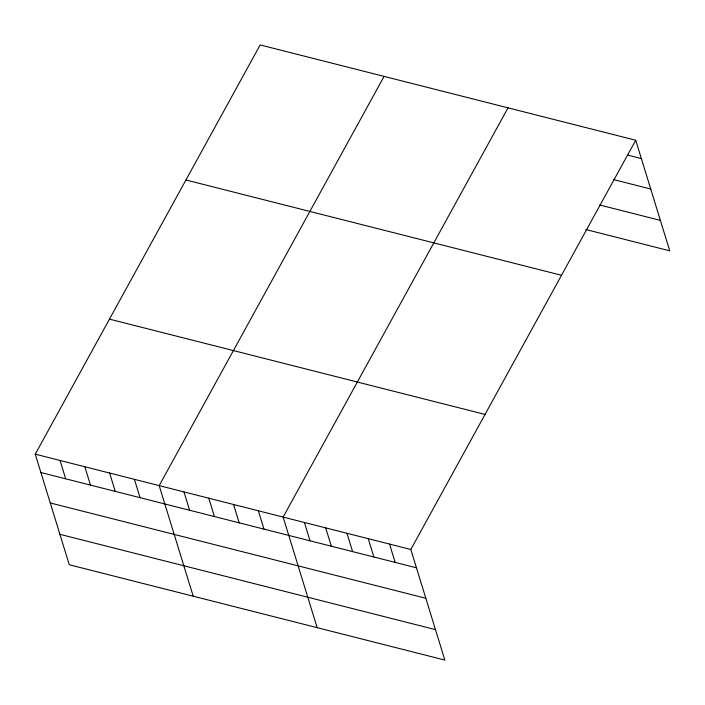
<?xml version="1.0" encoding="UTF-8"?>
<svg xmlns="http://www.w3.org/2000/svg" width="705" height="705" viewBox="0 0 705 705"><rect width="100%" height="100%" fill="white"/><g stroke="black" fill="none" stroke-linecap="round" stroke-linejoin="round"><path stroke-width="1.06" d="M635.725 140.242L410.821 549.477L444.846 660.065L69.275 564.758L35.25 454.17L260.154 44.935L635.725 140.242L669.75 250.83L585.688 229.495M384.093 76.387L159.189 485.622L193.214 596.21M508.032 107.839L283.128 517.073L317.153 627.662M627.538 155.074L641.374 158.581M613.491 179.572L650.733 189.028M599.726 204.996L660.382 220.392M185.935 179.987L561.506 275.285M109.469 319.127L485.04 414.425M35.25 454.17L410.821 549.477M40.89 472.517L416.461 567.816M50.258 502.956L425.829 598.263M59.907 534.32L435.478 629.627M389.539 544.075L395.179 562.414M368.257 538.673L373.897 557.012M346.975 533.271L352.615 551.618M325.692 527.869L331.332 546.216M304.41 522.476L310.05 540.814M258.338 510.781L263.987 529.12M233.549 504.489L239.198 522.837M208.768 498.197L214.408 516.545M183.979 491.914L189.619 510.253M134.399 479.329L140.048 497.677M109.61 473.037L115.259 491.385M84.829 466.754L90.469 485.093M60.04 460.462L65.68 478.801"/></g></svg>
